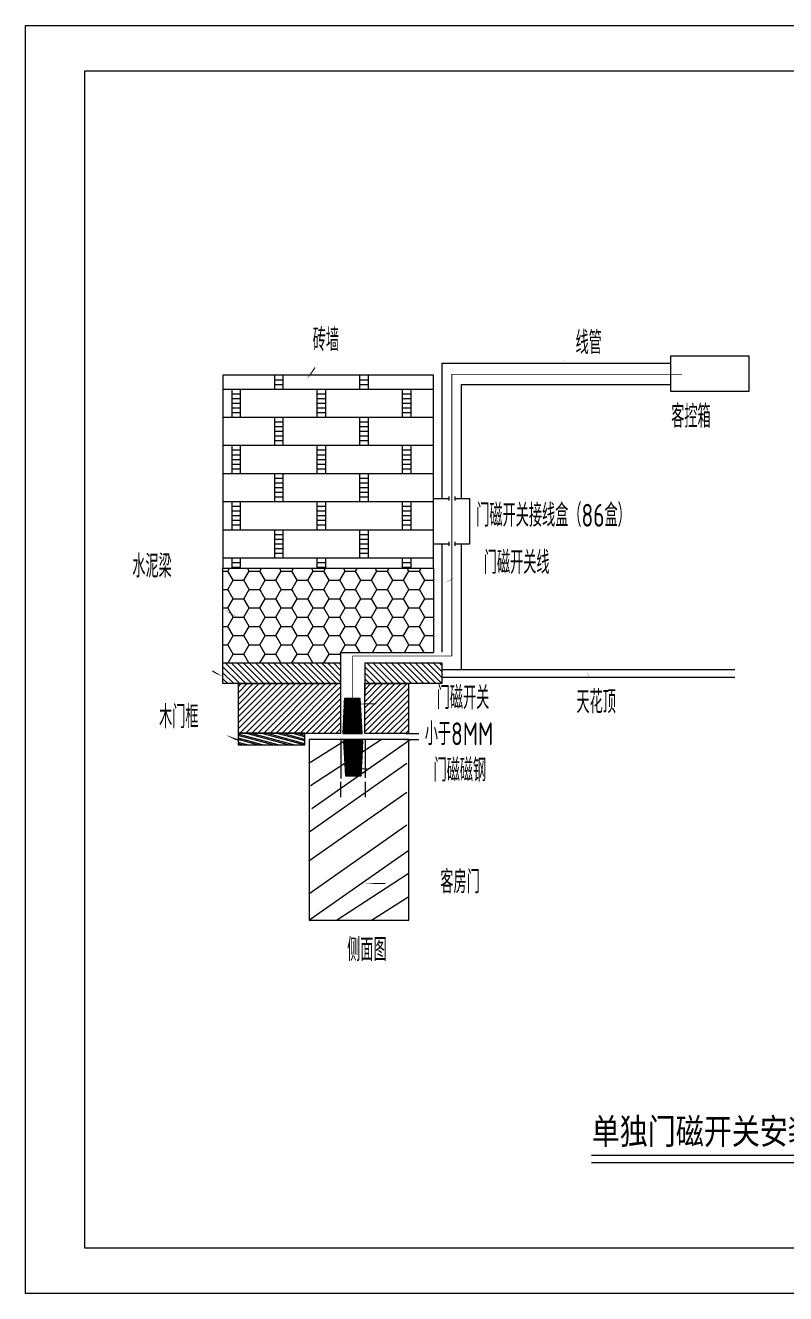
# Model space of a CAD drawing. Header units: millimetres. Extents: x 130143 to 328923, y 19139 to 134795.
# Drawn here: x 252174 to 267518, y 79693 to 105293 of the extents above; entities that cross this region are included whole.
import ezdxf

# ---------------------------------------------------------------- set-up
doc = ezdxf.new("R2010")
doc.units = ezdxf.units.MM
doc.header["$LTSCALE"] = 10
doc.layers.add('邦威智能化', color=7, linetype='Continuous', lineweight=18)
doc.styles.add('_HZTXT', font='gbenor.shx', dxfattribs={"bigfont": 'gbcbig.shx'})
doc.styles.add('图纸名称', font='simhei.ttf', dxfattribs={"width": 0.8})

# ---------------------------------------------------------------- blocks, each defined once
blk = doc.blocks.new('*X476')
for p, q in [((97761.8, -25004.7), (97761.8, -24922.7)), ((97761.8, -24950), (97811.6, -24950)), ((97811.6, -25004.7), (97811.6, -24922.7)), ((98259.5, -25004.7), (98259.5, -24922.7)), ((98259.5, -24950), (98309.3, -24950)), ((98309.3, -25004.7), (98309.3, -24922.7)), ((97459.1, -25004.7), (98689.7, -25004.7)), ((97513, -25168.9), (97513, -25004.7)), ((97513, -25032.1), (97562.8, -25032.1)), ((97562.8, -25168.9), (97562.8, -25004.7)), ((97761.8, -24977.3), (97811.6, -24977.3)), ((98010.7, -25168.9), (98010.7, -25004.7)), ((98010.7, -25032.1), (98060.4, -25032.1)), ((98060.4, -25168.9), (98060.4, -25004.7)), ((98259.5, -24977.3), (98309.3, -24977.3)), ((98508.3, -25168.9), (98508.3, -25004.7)), ((98508.3, -25032.1), (98558.1, -25032.1)), ((98558.1, -25168.9), (98558.1, -25004.7)), ((97513, -25059.5), (97562.8, -25059.5)), ((97513, -25086.8), (97562.8, -25086.8)), ((98010.7, -25059.5), (98060.4, -25059.5)), ((98010.7, -25086.8), (98060.4, -25086.8)), ((98508.3, -25059.5), (98558.1, -25059.5)), ((98508.3, -25086.8), (98558.1, -25086.8)), ((97459.1, -25168.9), (98689.7, -25168.9)), ((97513, -25114.2), (97562.8, -25114.2)), ((97513, -25141.6), (97562.8, -25141.6)), ((97761.8, -25333.2), (97761.8, -25168.9)), ((97811.6, -25333.2), (97811.6, -25168.9)), ((98010.7, -25114.2), (98060.4, -25114.2)), ((98010.7, -25141.6), (98060.4, -25141.6)), ((98259.5, -25333.2), (98259.5, -25168.9)), ((98309.3, -25333.2), (98309.3, -25168.9)), ((98508.3, -25114.2), (98558.1, -25114.2)), ((98508.3, -25141.6), (98558.1, -25141.6)), ((97761.8, -25196.3), (97811.6, -25196.3)), ((97761.8, -25223.7), (97811.6, -25223.7)), ((97761.8, -25251.1), (97811.6, -25251.1)), ((98259.5, -25196.3), (98309.3, -25196.3)), ((98259.5, -25223.7), (98309.3, -25223.7)), ((98259.5, -25251.1), (98309.3, -25251.1)), ((97459.1, -25333.2), (98689.7, -25333.2)), ((97513, -25497.4), (97513, -25333.2)), ((97562.8, -25497.4), (97562.8, -25333.2)), ((97761.8, -25278.4), (97811.6, -25278.4)), ((97761.8, -25305.8), (97811.6, -25305.8)), ((98010.7, -25497.4), (98010.7, -25333.2)), ((98060.4, -25497.4), (98060.4, -25333.2)), ((98259.5, -25278.4), (98309.3, -25278.4)), ((98259.5, -25305.8), (98309.3, -25305.8)), ((98508.3, -25497.4), (98508.3, -25333.2)), ((98558.1, -25497.4), (98558.1, -25333.2)), ((97513, -25360.5), (97562.8, -25360.5)), ((97513, -25387.9), (97562.8, -25387.9)), ((98010.7, -25360.5), (98060.4, -25360.5)), ((98010.7, -25387.9), (98060.4, -25387.9)), ((98508.3, -25360.5), (98558.1, -25360.5)), ((98508.3, -25387.9), (98558.1, -25387.9)), ((97513, -25415.3), (97562.8, -25415.3)), ((97513, -25442.7), (97562.8, -25442.7)), ((97513, -25470), (97562.8, -25470)), ((98010.7, -25415.3), (98060.4, -25415.3)), ((98010.7, -25442.7), (98060.4, -25442.7)), ((98010.7, -25470), (98060.4, -25470)), ((98508.3, -25415.3), (98558.1, -25415.3)), ((98508.3, -25442.7), (98558.1, -25442.7)), ((98508.3, -25470), (98558.1, -25470)), ((97459.1, -25497.4), (98689.7, -25497.4)), ((97761.8, -25661.6), (97761.8, -25497.4)), ((97761.8, -25524.8), (97811.6, -25524.8)), ((97761.8, -25552.1), (97811.6, -25552.1)), ((97811.6, -25661.6), (97811.6, -25497.4)), ((98259.5, -25661.6), (98259.5, -25497.4)), ((98259.5, -25524.8), (98309.3, -25524.8)), ((98259.5, -25552.1), (98309.3, -25552.1)), ((98309.3, -25661.6), (98309.3, -25497.4)), ((97761.8, -25579.5), (97811.6, -25579.5)), ((97761.8, -25606.9), (97811.6, -25606.9)), ((98259.5, -25579.5), (98309.3, -25579.5)), ((98259.5, -25606.9), (98309.3, -25606.9)), ((97459.1, -25661.6), (98689.7, -25661.6)), ((97513, -25825.9), (97513, -25661.6)), ((97513, -25689), (97562.8, -25689)), ((97562.8, -25825.9), (97562.8, -25661.6)), ((97761.8, -25634.3), (97811.6, -25634.3)), ((98010.7, -25825.9), (98010.7, -25661.6)), ((98010.7, -25689), (98060.4, -25689)), ((98060.4, -25825.9), (98060.4, -25661.6)), ((98259.5, -25634.3), (98309.3, -25634.3)), ((98508.3, -25825.9), (98508.3, -25661.6)), ((98508.3, -25689), (98558.1, -25689)), ((98558.1, -25825.9), (98558.1, -25661.6)), ((97513, -25716.4), (97562.8, -25716.4)), ((97513, -25743.7), (97562.8, -25743.7)), ((97513, -25771.1), (97562.8, -25771.1)), ((98010.7, -25716.4), (98060.4, -25716.4)), ((98010.7, -25743.7), (98060.4, -25743.7)), ((98010.7, -25771.1), (98060.4, -25771.1)), ((98508.3, -25716.4), (98558.1, -25716.4)), ((98508.3, -25743.7), (98558.1, -25743.7)), ((98508.3, -25771.1), (98558.1, -25771.1)), ((97459.1, -25825.9), (98689.7, -25825.9)), ((97513, -25798.5), (97562.8, -25798.5)), ((97761.8, -25990.1), (97761.8, -25825.9)), ((97811.6, -25990.1), (97811.6, -25825.9)), ((98010.7, -25798.5), (98060.4, -25798.5)), ((98259.5, -25990.1), (98259.5, -25825.9)), ((98309.3, -25990.1), (98309.3, -25825.9)), ((98508.3, -25798.5), (98558.1, -25798.5)), ((97761.8, -25853.2), (97811.6, -25853.2)), ((97761.8, -25880.6), (97811.6, -25880.6)), ((97761.8, -25908), (97811.6, -25908)), ((98259.5, -25853.2), (98309.3, -25853.2)), ((98259.5, -25880.6), (98309.3, -25880.6)), ((98259.5, -25908), (98309.3, -25908)), ((97459.1, -25990.1), (98689.7, -25990.1)), ((97513, -26050.5), (97513, -25990.1)), ((97562.8, -26050.5), (97562.8, -25990.1)), ((97761.8, -25935.3), (97811.6, -25935.3)), ((97761.8, -25962.7), (97811.6, -25962.7)), ((98010.7, -26050.5), (98010.7, -25990.1)), ((98060.4, -26050.5), (98060.4, -25990.1)), ((98259.5, -25935.3), (98309.3, -25935.3)), ((98259.5, -25962.7), (98309.3, -25962.7)), ((98508.3, -26050.5), (98508.3, -25990.1)), ((98558.1, -26050.5), (98558.1, -25990.1)), ((97513, -26017.5), (97562.8, -26017.5)), ((97513, -26044.8), (97562.8, -26044.8)), ((98010.7, -26017.5), (98060.4, -26017.5)), ((98010.7, -26044.8), (98060.4, -26044.8)), ((98508.3, -26017.5), (98558.1, -26017.5)), ((98508.3, -26044.8), (98558.1, -26044.8))]:
    blk.add_line(p, q)
blk = doc.blocks.new('*X477')
for p, q in [((98159.8, -27006.9), (98212, -26811.9)), ((98161.2, -26977.6), (98205.6, -26812)), ((98162.6, -26948.4), (98199.1, -26812)), ((98163.8, -27016), (98218.5, -26811.8)), ((98164, -26919.2), (98192.7, -26812.1)), ((98165.4, -26890), (98186.2, -26812.1)), ((98166.7, -26860.7), (98179.8, -26812.2)), ((98168.1, -26831.5), (98173.3, -26812.2)), ((98170.2, -27016), (98224.9, -26811.8)), ((98176.7, -27016), (98231.4, -26811.7)), ((98183.1, -27016), (98237.8, -26811.7)), ((98189.5, -27016), (98244.3, -26811.6)), ((98196, -27016), (98250.8, -26811.6)), ((98202.4, -27016), (98257.2, -26811.5)), ((98208.9, -27016), (98261.3, -26820.3)), ((98215.3, -27016), (98262.4, -26840.1)), ((98221.7, -27016), (98263.6, -26859.9)), ((98228.2, -27016), (98264.7, -26879.7)), ((98234.6, -27016), (98265.8, -26899.5)), ((98241.1, -27016), (98267, -26919.3)), ((98247.5, -27016), (98268.1, -26939.1)), ((98253.9, -27016), (98269.2, -26958.9)), ((98260.4, -27016), (98270.4, -26978.7)), ((98266.8, -27016), (98271.5, -26998.5))]:
    blk.add_line(p, q)
blk = doc.blocks.new('*X478')
for p, q in [((97781.1, -27082.3), (97548.6, -27020)), ((97751.1, -27082.3), (97548.6, -27028.1)), ((97841.2, -27082.3), (97590.8, -27015.3)), ((97871.2, -27082.3), (97620.9, -27015.3)), ((97931.3, -27082.3), (97680.9, -27015.3)), ((97937.1, -27075.9), (97711, -27015.3)), ((97937.1, -27059.7), (97771.1, -27015.3)), ((97937.1, -27051.7), (97801.1, -27015.3)), ((97937.1, -27035.6), (97861.2, -27015.3)), ((97937.1, -27027.5), (97891.3, -27015.3)), ((97691, -27082.3), (97548.6, -27044.2)), ((97660.9, -27082.3), (97548.6, -27052.3)), ((97600.8, -27082.3), (97548.6, -27068.4)), ((97570.8, -27082.3), (97548.6, -27076.4))]:
    blk.add_line(p, q)
blk = doc.blocks.new('*X479')
for p, q in [((97558.3, -26725.1), (97459.3, -26626.2)), ((97523.1, -26725.1), (97459.3, -26661.3)), ((97593.5, -26725.1), (97472.8, -26604.4)), ((97628.7, -26725.1), (97508, -26604.4)), ((97663.9, -26725.1), (97543.1, -26604.4)), ((97699.1, -26725.1), (97578.3, -26604.4)), ((97734.2, -26725.1), (97613.5, -26604.4)), ((97769.4, -26725.1), (97648.7, -26604.4)), ((97804.6, -26725.1), (97683.9, -26604.4)), ((97839.8, -26725.1), (97719.1, -26604.4)), ((97875, -26725.1), (97754.3, -26604.4)), ((97910.2, -26725.1), (97789.5, -26604.4)), ((97945.4, -26725.1), (97824.7, -26604.4)), ((97980.6, -26725.1), (97859.9, -26604.4)), ((98015.8, -26725.1), (97895, -26604.4)), ((98051, -26725.1), (97930.2, -26604.4)), ((98086.1, -26725.1), (97965.4, -26604.4)), ((98121.3, -26725.1), (98000.6, -26604.4)), ((97487.9, -26725.1), (97459.3, -26696.5))]:
    blk.add_line(p, q)
blk = doc.blocks.new('*X483')
for p, q in [((98169.3, -27058.9), (98164.6, -27076.4)), ((98175.7, -27058.9), (98165.7, -27096.2)), ((98182.2, -27058.9), (98166.9, -27116)), ((98188.6, -27058.9), (98168, -27135.8)), ((98195.1, -27058.9), (98169.1, -27155.6)), ((98201.5, -27058.9), (98170.3, -27175.4)), ((98207.9, -27058.9), (98171.4, -27195.3)), ((98214.4, -27058.9), (98172.5, -27215.1)), ((98220.8, -27058.9), (98173.7, -27234.9)), ((98227.3, -27058.9), (98174.8, -27254.7)), ((98233.7, -27058.9), (98178.9, -27263.4)), ((98240.1, -27058.9), (98185.3, -27263.4)), ((98246.6, -27058.9), (98191.8, -27263.3)), ((98253, -27058.9), (98198.3, -27263.3)), ((98259.5, -27058.9), (98204.7, -27263.2)), ((98265.9, -27058.9), (98211.2, -27263.1)), ((98272.3, -27058.9), (98217.6, -27263.1)), ((98276.3, -27068.1), (98224.1, -27263)), ((98274.9, -27097.3), (98230.5, -27263)), ((98273.5, -27126.5), (98237, -27262.9)), ((98272.1, -27155.7), (98243.4, -27262.9)), ((98270.8, -27185), (98249.9, -27262.8)), ((98269.4, -27214.2), (98256.4, -27262.8)), ((98268, -27243.4), (98262.8, -27262.7))]:
    blk.add_line(p, q)
blk = doc.blocks.new('图框')
for points in [[(-2302, 1740), (42698, 1740), (42698, -30260), (-2302, -30260)], [(-802, 590), (41198, 590), (41198, -29110), (-802, -29110)]]:
    blk.add_lwpolyline(points, close=True)

msp = doc.modelspace()

# ---------------------------------------------------------------- linework, layer by layer
at = {"layer": '邦威智能化'}
for p, q in [((260584.56083, 95742.05877, 0), (260584.56083, 98476.04603, 0)), ((260584.56083, 98476.04603, 0), (265199.17651, 98476.04603, 0)), ((260979.23431, 95742.05877, 0), (260979.23431, 98040.77504, 0)), ((260979.23431, 98040.77504, 0), (265199.17651, 98040.77504, 0)), ((260720.95649, 95781.0098, 0), (260720.95649, 95700.29309, 0)), ((260840.65382, 95781.0098, 0), (260840.65382, 95700.29309, 0)), ((260585.54398, 92638.01668, 0), (260585.54398, 94824.41979, 0)), ((260720.95649, 94868.66562, 0), (260720.95649, 94787.94891, 0)), ((260840.65382, 94868.66562, 0), (260840.65382, 94787.94891, 0)), ((260974.37945, 92292.60038, 0), (260974.37945, 94824.41979, 0)), ((256160.49332, 94337.09771, 0), (260412.47966, 94337.09771, 0)), ((256160.49332, 92422.71646, 0), (256160.49332, 94337.09771, 0)), ((256160.49332, 94278.6751, 0), (256260.65175, 94278.6751, 0)), ((256368.14715, 94092.48757, 0), (256260.65173, 94278.67511, 0)), ((256260.65175, 94278.67513, 0), (256294.38204, 94337.09771, 0)), ((256583.13802, 94092.48759, 0), (256690.63344, 94278.67513, 0)), ((256690.63342, 94278.67511, 0), (256656.90312, 94337.09771, 0)), ((256690.63345, 94278.6751, 0), (256905.6243, 94278.6751, 0)), ((257013.11969, 94092.48757, 0), (256905.62427, 94278.67511, 0)), ((256905.62429, 94278.67513, 0), (256939.35458, 94337.09771, 0)), ((257228.11056, 94092.48759, 0), (257335.60598, 94278.67513, 0)), ((257335.60596, 94278.67511, 0), (257301.87566, 94337.09771, 0)), ((257335.60599, 94278.6751, 0), (257550.59684, 94278.6751, 0)), ((257658.09224, 94092.48757, 0), (257550.59681, 94278.67511, 0)), ((257550.59683, 94278.67513, 0), (257584.32712, 94337.09771, 0)), ((257873.0831, 94092.48759, 0), (257980.57852, 94278.67513, 0)), ((257980.57851, 94278.6751, 0), (257946.8482, 94337.09771, 0)), ((257980.57854, 94278.6751, 0), (258195.56938, 94278.6751, 0)), ((258303.06478, 94092.48757, 0), (258195.56935, 94278.6751, 0)), ((258195.56937, 94278.67513, 0), (258229.29967, 94337.09771, 0)), ((258518.05564, 94092.48759, 0), (258625.55107, 94278.67513, 0)), ((258625.55105, 94278.6751, 0), (258591.82074, 94337.09771, 0)), ((258625.55108, 94278.6751, 0), (258840.54193, 94278.6751, 0)), ((258948.03732, 94092.48757, 0), (258840.5419, 94278.6751, 0)), ((258840.54191, 94278.67513, 0), (258874.27221, 94337.09771, 0)), ((259163.02818, 94092.4876, 0), (259270.52361, 94278.67513, 0)), ((259270.52359, 94278.6751, 0), (259236.79328, 94337.09771, 0)), ((259270.52362, 94278.6751, 0), (259485.51447, 94278.6751, 0)), ((259593.00986, 94092.48757, 0), (259485.51444, 94278.6751, 0)), ((259485.51446, 94278.67513, 0), (259519.24475, 94337.09771, 0)), ((259808.00073, 94092.4876, 0), (259915.49615, 94278.67513, 0)), ((259915.49613, 94278.6751, 0), (259881.76582, 94337.09771, 0)), ((259915.49617, 94278.6751, 0), (260130.48702, 94278.6751, 0)), ((260237.9824, 94092.48756, 0), (260130.48698, 94278.6751, 0)), ((260130.487, 94278.67513, 0), (260164.21729, 94337.09771, 0)), ((260412.47966, 94337.09771, 0), (260412.47966, 92631.96855, 0)), ((256260.65175, 93906.30005, 0), (256368.14717, 94092.48759, 0)), ((256368.14718, 94092.48757, 0), (256583.13802, 94092.48757, 0)), ((256690.63342, 93906.30004, 0), (256583.138, 94092.48757, 0)), ((256905.62429, 93906.30006, 0), (257013.11971, 94092.48759, 0)), ((257013.11972, 94092.48757, 0), (257228.11057, 94092.48757, 0)), ((257335.60596, 93906.30003, 0), (257228.11054, 94092.48757, 0)), ((257550.59683, 93906.30006, 0), (257658.09225, 94092.48759, 0)), ((257658.09226, 94092.48757, 0), (257873.08311, 94092.48757, 0)), ((257980.57851, 93906.30003, 0), (257873.08308, 94092.48757, 0)), ((258195.56937, 93906.30006, 0), (258303.0648, 94092.48759, 0)), ((258303.06481, 94092.48757, 0), (258518.05566, 94092.48757, 0)), ((258625.55105, 93906.30003, 0), (258518.05562, 94092.48757, 0)), ((258840.54191, 93906.30006, 0), (258948.03734, 94092.4876, 0)), ((258948.03735, 94092.48757, 0), (259163.0282, 94092.48757, 0)), ((259270.52359, 93906.30003, 0), (259163.02817, 94092.48757, 0)), ((259485.51446, 93906.30006, 0), (259593.00988, 94092.4876, 0)), ((259593.0099, 94092.48757, 0), (259808.00074, 94092.48757, 0)), ((259915.49613, 93906.30003, 0), (259808.00071, 94092.48757, 0)), ((260130.487, 93906.30006, 0), (260237.98242, 94092.4876, 0)), ((260237.98244, 94092.48757, 0), (260412.47966, 94092.48757, 0)), ((256160.49332, 93906.30003, 0), (256260.65175, 93906.30003, 0)), ((256368.14715, 93720.1125, 0), (256260.65173, 93906.30004, 0)), ((256260.65174, 93533.92498, 0), (256368.14717, 93720.11252, 0)), ((256368.14718, 93720.1125, 0), (256583.13802, 93720.1125, 0)), ((256690.63342, 93533.92496, 0), (256583.138, 93720.1125, 0)), ((256583.13802, 93720.11252, 0), (256690.63344, 93906.30006, 0)), ((256690.63345, 93906.30003, 0), (256905.6243, 93906.30003, 0)), ((257013.11969, 93720.1125, 0), (256905.62427, 93906.30004, 0)), ((256905.62429, 93533.92498, 0), (257013.11971, 93720.11252, 0)), ((257013.11972, 93720.1125, 0), (257228.11057, 93720.1125, 0)), ((257335.60597, 93533.92496, 0), (257228.11054, 93720.1125, 0)), ((257228.11056, 93720.11252, 0), (257335.60598, 93906.30006, 0)), ((257335.60599, 93906.30003, 0), (257550.59684, 93906.30003, 0)), ((257658.09224, 93720.1125, 0), (257550.59681, 93906.30003, 0)), ((257550.59683, 93533.92499, 0), (257658.09225, 93720.11252, 0)), ((257658.09226, 93720.1125, 0), (257873.08311, 93720.1125, 0)), ((257980.57851, 93533.92496, 0), (257873.08308, 93720.1125, 0)), ((257873.0831, 93720.11252, 0), (257980.57852, 93906.30006, 0)), ((257980.57854, 93906.30003, 0), (258195.56938, 93906.30003, 0)), ((258303.06478, 93720.1125, 0), (258195.56935, 93906.30003, 0)), ((258195.56937, 93533.92499, 0), (258303.06479, 93720.11252, 0)), ((258303.06481, 93720.1125, 0), (258518.05566, 93720.1125, 0)), ((258625.55105, 93533.92496, 0), (258518.05563, 93720.1125, 0)), ((258518.05564, 93720.11252, 0), (258625.55107, 93906.30006, 0)), ((258625.55108, 93906.30003, 0), (258840.54193, 93906.30003, 0)), ((258948.03732, 93720.1125, 0), (258840.5419, 93906.30003, 0)), ((258840.54191, 93533.92499, 0), (258948.03734, 93720.11252, 0)), ((258948.03735, 93720.1125, 0), (259163.0282, 93720.1125, 0)), ((259270.52359, 93533.92496, 0), (259163.02817, 93720.1125, 0)), ((259163.02818, 93720.11252, 0), (259270.52361, 93906.30006, 0)), ((259270.52362, 93906.30003, 0), (259485.51447, 93906.30003, 0)), ((259593.00986, 93720.11249, 0), (259485.51444, 93906.30003, 0)), ((259485.51445, 93533.92499, 0), (259593.00988, 93720.11252, 0)), ((259593.0099, 93720.1125, 0), (259808.00074, 93720.1125, 0)), ((259915.49613, 93533.92496, 0), (259808.00071, 93720.11249, 0)), ((259808.00073, 93720.11253, 0), (259915.49615, 93906.30006, 0)), ((259915.49617, 93906.30003, 0), (260130.48702, 93906.30003, 0)), ((260237.9824, 93720.11249, 0), (260130.48698, 93906.30003, 0)), ((260130.487, 93533.92499, 0), (260237.98242, 93720.11253, 0)), ((260237.98244, 93720.1125, 0), (260412.47966, 93720.1125, 0)), ((256160.49332, 93533.92496, 0), (256260.65175, 93533.92496, 0)), ((256368.14715, 93347.73743, 0), (256260.65173, 93533.92497, 0)), ((256583.13802, 93347.73745, 0), (256690.63344, 93533.92498, 0)), ((256690.63345, 93533.92496, 0), (256905.6243, 93533.92496, 0)), ((257013.1197, 93347.73743, 0), (256905.62427, 93533.92496, 0)), ((257228.11056, 93347.73745, 0), (257335.60598, 93533.92498, 0)), ((257335.60599, 93533.92496, 0), (257550.59684, 93533.92496, 0)), ((257658.09224, 93347.73743, 0), (257550.59681, 93533.92496, 0)), ((257873.0831, 93347.73745, 0), (257980.57852, 93533.92499, 0)), ((257980.57854, 93533.92496, 0), (258195.56938, 93533.92496, 0)), ((258303.06478, 93347.73743, 0), (258195.56936, 93533.92496, 0)), ((258518.05564, 93347.73745, 0), (258625.55106, 93533.92499, 0)), ((258625.55108, 93533.92496, 0), (258840.54193, 93533.92496, 0)), ((258948.03732, 93347.73742, 0), (258840.5419, 93533.92496, 0)), ((259163.02818, 93347.73745, 0), (259270.52361, 93533.92499, 0)), ((259270.52362, 93533.92496, 0), (259485.51447, 93533.92496, 0)), ((259593.00986, 93347.73742, 0), (259485.51444, 93533.92496, 0)), ((259808.00072, 93347.73745, 0), (259915.49615, 93533.92499, 0)), ((259915.49617, 93533.92496, 0), (260130.48702, 93533.92496, 0)), ((260237.9824, 93347.73742, 0), (260130.48698, 93533.92496, 0)), ((256260.65174, 93161.54991, 0), (256368.14717, 93347.73745, 0)), ((256368.14718, 93347.73743, 0), (256583.13802, 93347.73743, 0)), ((256690.63342, 93161.54989, 0), (256583.138, 93347.73743, 0)), ((256905.62429, 93161.54991, 0), (257013.11971, 93347.73745, 0)), ((257013.11972, 93347.73743, 0), (257228.11057, 93347.73743, 0)), ((257335.60597, 93161.54989, 0), (257228.11054, 93347.73743, 0)), ((257550.59683, 93161.54991, 0), (257658.09225, 93347.73745, 0)), ((257658.09226, 93347.73743, 0), (257873.08311, 93347.73743, 0)), ((257980.57851, 93161.54989, 0), (257873.08308, 93347.73743, 0)), ((258195.56937, 93161.54992, 0), (258303.06479, 93347.73745, 0)), ((258303.06481, 93347.73743, 0), (258518.05566, 93347.73743, 0)), ((258625.55105, 93161.54989, 0), (258518.05563, 93347.73743, 0)), ((258840.54191, 93161.54992, 0), (258948.03734, 93347.73745, 0)), ((258948.03735, 93347.73743, 0), (259163.0282, 93347.73743, 0)), ((259270.52359, 93161.54989, 0), (259163.02817, 93347.73742, 0)), ((259485.51445, 93161.54992, 0), (259593.00988, 93347.73745, 0)), ((259593.0099, 93347.73743, 0), (259808.00074, 93347.73743, 0)), ((259915.49613, 93161.54989, 0), (259808.00071, 93347.73742, 0)), ((260130.487, 93161.54992, 0), (260237.98242, 93347.73745, 0)), ((260237.98244, 93347.73743, 0), (260412.47966, 93347.73743, 0)), ((256160.49332, 93161.54989, 0), (256260.65175, 93161.54989, 0)), ((256368.14715, 92975.36236, 0), (256260.65173, 93161.54989, 0)), ((256260.65174, 92789.17484, 0), (256368.14717, 92975.36238, 0)), ((256368.14718, 92975.36236, 0), (256583.13802, 92975.36236, 0)), ((256690.63343, 92789.17482, 0), (256583.138, 92975.36236, 0)), ((256583.13801, 92975.36238, 0), (256690.63344, 93161.54991, 0)), ((256690.63345, 93161.54989, 0), (256905.6243, 93161.54989, 0)), ((257013.1197, 92975.36236, 0), (256905.62427, 93161.54989, 0)), ((256905.62429, 92789.17484, 0), (257013.11971, 92975.36238, 0)), ((257013.11972, 92975.36236, 0), (257228.11057, 92975.36236, 0)), ((257335.60597, 92789.17482, 0), (257228.11054, 92975.36236, 0)), ((257228.11056, 92975.36238, 0), (257335.60598, 93161.54991, 0)), ((257335.60599, 93161.54989, 0), (257550.59684, 93161.54989, 0)), ((257658.09224, 92975.36236, 0), (257550.59681, 93161.54989, 0)), ((257550.59683, 92789.17484, 0), (257658.09225, 92975.36238, 0)), ((257658.09226, 92975.36236, 0), (257873.08311, 92975.36236, 0)), ((257980.57851, 92789.17482, 0), (257873.08308, 92975.36235, 0)), ((257873.0831, 92975.36238, 0), (257980.57852, 93161.54991, 0)), ((257980.57854, 93161.54989, 0), (258195.56938, 93161.54989, 0)), ((258303.06478, 92975.36235, 0), (258195.56936, 93161.54989, 0)), ((258195.56937, 92789.17484, 0), (258303.06479, 92975.36238, 0)), ((258303.06481, 92975.36236, 0), (258518.05566, 92975.36236, 0)), ((258625.55105, 92789.17482, 0), (258518.05563, 92975.36235, 0)), ((258518.05564, 92975.36238, 0), (258625.55106, 93161.54992, 0)), ((258625.55108, 93161.54989, 0), (258840.54193, 93161.54989, 0)), ((258948.03732, 92975.36235, 0), (258840.5419, 93161.54989, 0)), ((258840.54191, 92789.17484, 0), (258948.03734, 92975.36238, 0)), ((258948.03735, 92975.36236, 0), (259163.0282, 92975.36236, 0)), ((259270.52359, 92789.17482, 0), (259163.02817, 92975.36235, 0)), ((259163.02818, 92975.36238, 0), (259270.52361, 93161.54992, 0)), ((259270.52362, 93161.54989, 0), (259485.51447, 93161.54989, 0)), ((259593.00986, 92975.36235, 0), (259485.51444, 93161.54989, 0)), ((259485.51445, 92789.17485, 0), (259593.00988, 92975.36238, 0)), ((259593.0099, 92975.36236, 0), (259808.00074, 92975.36236, 0)), ((259915.49614, 92789.17482, 0), (259808.00071, 92975.36235, 0)), ((259808.00072, 92975.36238, 0), (259915.49615, 93161.54992, 0)), ((259915.49617, 93161.54989, 0), (260130.48702, 93161.54989, 0)), ((260237.98241, 92975.36235, 0), (260130.48698, 93161.54989, 0)), ((260130.48699, 92789.17485, 0), (260237.98242, 92975.36238, 0)), ((260237.98244, 92975.36236, 0), (260412.47966, 92975.36236, 0)), ((256160.49332, 92789.17482, 0), (256260.65175, 92789.17482, 0)), ((256368.14715, 92602.98729, 0), (256260.65173, 92789.17482, 0)), ((256583.13801, 92602.9873, 0), (256690.63344, 92789.17484, 0)), ((256690.63345, 92789.17482, 0), (256905.6243, 92789.17482, 0)), ((257013.1197, 92602.98728, 0), (256905.62427, 92789.17482, 0)), ((257228.11056, 92602.98731, 0), (257335.60598, 92789.17484, 0)), ((257335.60599, 92789.17482, 0), (257550.59684, 92789.17482, 0)), ((257658.09224, 92602.98728, 0), (257550.59681, 92789.17482, 0)), ((257873.0831, 92602.98731, 0), (257980.57852, 92789.17484, 0)), ((257980.57854, 92789.17482, 0), (258195.56938, 92789.17482, 0)), ((258303.06478, 92602.98728, 0), (258195.56936, 92789.17482, 0)), ((258518.05564, 92602.98731, 0), (258625.55106, 92789.17484, 0)), ((258625.55108, 92789.17482, 0), (258840.54193, 92789.17482, 0)), ((258931.30498, 92631.96855, 0), (258840.5419, 92789.17482, 0)), ((259179.76051, 92631.96855, 0), (259270.52361, 92789.17485, 0)), ((259270.52362, 92789.17482, 0), (259485.51447, 92789.17482, 0)), ((259576.27752, 92631.96855, 0), (259485.51444, 92789.17482, 0)), ((259824.73305, 92631.96855, 0), (259915.49615, 92789.17485, 0)), ((259915.49617, 92789.17482, 0), (260130.48702, 92789.17482, 0)), ((260221.25006, 92631.96855, 0), (260130.48698, 92789.17481, 0)), ((256161.16957, 92422.89805, 0), (258533.21593, 92422.89805, 0)), ((256161.16957, 92005.69525, 0), (256161.16957, 92422.89805, 0)), ((256264.17259, 92422.89805, 0), (256368.14717, 92602.9873, 0)), ((256368.14718, 92602.98728, 0), (256583.13802, 92602.98728, 0)), ((256687.11257, 92422.89805, 0), (256583.138, 92602.98729, 0)), ((256909.14513, 92422.89805, 0), (257013.11971, 92602.98731, 0)), ((257013.11972, 92602.98728, 0), (257228.11057, 92602.98728, 0)), ((257332.08511, 92422.89805, 0), (257228.11054, 92602.98728, 0)), ((257554.11767, 92422.89805, 0), (257658.09225, 92602.98731, 0)), ((257658.09226, 92602.98728, 0), (257873.08311, 92602.98728, 0)), ((257977.05765, 92422.89805, 0), (257873.08309, 92602.98728, 0)), ((258536.85731, 92034.59743, 0), (258148.5567, 92422.89805, 0)), ((258199.09021, 92422.89805, 0), (258303.06479, 92602.98731, 0)), ((258536.85731, 92156.21462, 0), (258270.17389, 92422.89805, 0)), ((258303.06481, 92602.98728, 0), (258518.05566, 92602.98728, 0)), ((258536.85731, 92277.83181, 0), (258391.79108, 92422.89805, 0)), ((258536.85731, 92399.449, 0), (258513.40826, 92422.89805, 0)), ((258532.43564, 92631.96855, 0), (260412.47966, 92631.96855, 0)), ((258533.21593, 92631.96855, 0), (258533.21593, 91768.6599, 0)), ((259023.50162, 92422.89805, 0), (260580.71138, 92422.89805, 0)), ((259023.50162, 92422.89805, 0), (259023.50162, 91768.6599, 0)), ((259485.79684, 92005.69525, 0), (259068.59405, 92422.89805, 0)), ((259607.41403, 92005.69525, 0), (259190.21124, 92422.89805, 0)), ((259729.03122, 92005.69525, 0), (259311.82842, 92422.89805, 0)), ((259850.64841, 92005.69525, 0), (259433.44561, 92422.89805, 0)), ((259972.2656, 92005.69525, 0), (259555.0628, 92422.89805, 0)), ((260093.88279, 92005.69525, 0), (259676.67999, 92422.89805, 0)), ((260215.49998, 92005.69525, 0), (259798.29718, 92422.89805, 0)), ((260337.11717, 92005.69525, 0), (259919.91437, 92422.89805, 0)), ((260458.73435, 92005.69525, 0), (260041.53156, 92422.89805, 0)), ((260580.35154, 92005.69525, 0), (260163.14875, 92422.89805, 0)), ((260580.71138, 92126.95261, 0), (260284.76594, 92422.89805, 0)), ((260580.71138, 92248.5698, 0), (260406.38313, 92422.89805, 0)), ((260580.71138, 92370.18699, 0), (260528.00032, 92422.89805, 0)), ((260580.71138, 92422.89805, 0), (260580.71138, 92005.69525, 0)), ((259364.17965, 92005.69525, 0), (259023.50162, 92346.37329, 0)), ((259242.56246, 92005.69525, 0), (259023.50162, 92224.7561, 0)), ((260579.35886, 92292.81915, 0), (266490.61762, 92292.81915, 0)), ((258535.08864, 92005.69525, 0), (256161.16957, 92005.69525, 0)), ((256476.30492, 91221.2041, 0), (257260.79608, 92005.69525, 0)), ((256476.30492, 91099.58691, 0), (257382.41327, 92005.69525, 0)), ((256476.30492, 91342.82129, 0), (257139.17889, 92005.69525, 0)), ((256476.30492, 91464.43847, 0), (257017.5617, 92005.69525, 0)), ((256476.30492, 91586.05566, 0), (256895.94451, 92005.69525, 0)), ((256476.30492, 91950.90723, 0), (256531.09295, 92005.69525, 0)), ((256476.30492, 91707.67285, 0), (256774.32732, 92005.69525, 0)), ((256476.30492, 91829.29004, 0), (256652.71013, 92005.69525, 0)), ((256497.02367, 90998.68846, 0), (257504.03046, 92005.69525, 0)), ((256618.64086, 90998.68846, 0), (257625.64765, 92005.69525, 0)), ((256740.25805, 90998.68846, 0), (257747.26484, 92005.69525, 0)), ((256861.87524, 90998.68846, 0), (257868.88203, 92005.69525, 0)), ((256983.49243, 90998.68846, 0), (257990.49922, 92005.69525, 0)), ((257105.10962, 90998.68846, 0), (258112.11641, 92005.69525, 0)), ((257226.7268, 90998.68846, 0), (258233.73359, 92005.69525, 0)), ((257348.34399, 90998.68846, 0), (258355.35078, 92005.69525, 0)), ((257469.96118, 90998.68846, 0), (258476.96797, 92005.69525, 0)), ((257591.57837, 90998.68846, 0), (258535.08864, 91942.19873, 0)), ((259120.94527, 92005.69525, 0), (259023.50162, 92103.13891, 0)), ((260580.71138, 92005.69525, 0), (259025.8425, 92005.69525, 0)), ((259025.8425, 91153.01917, 0), (259878.51859, 92005.69525, 0)), ((259025.8425, 91639.48792, 0), (259392.04983, 92005.69525, 0)), ((259025.8425, 91761.10511, 0), (259270.43264, 92005.69525, 0)), ((259025.8425, 91882.7223, 0), (259148.81546, 92005.69525, 0)), ((259025.8425, 91396.25354, 0), (259635.28421, 92005.69525, 0)), ((259025.8425, 91517.87073, 0), (259513.66702, 92005.69525, 0)), ((259025.8425, 91274.63636, 0), (259756.9014, 92005.69525, 0)), ((259025.8425, 92004.33949, 0), (259027.19827, 92005.69525, 0)), ((259025.8425, 91031.40198, 0), (259904.09112, 91909.65059, 0)), ((260579.35886, 92135.13859, 0), (266490.61762, 92135.13859, 0)), ((257713.19556, 90998.68846, 0), (258535.08864, 91820.58154, 0)), ((257834.81275, 90998.68846, 0), (258535.08864, 91698.96435, 0)), ((259114.74618, 90998.68846, 0), (259904.09112, 91788.0334, 0)), ((259236.36337, 90998.68846, 0), (259904.09112, 91666.41622, 0)), ((257956.42994, 90998.68846, 0), (258535.08864, 91577.34717, 0)), ((258078.04713, 90998.68846, 0), (258535.08864, 91455.72998, 0)), ((259357.98056, 90998.68846, 0), (259904.09112, 91544.79903, 0)), ((259479.59775, 90998.68846, 0), (259904.09112, 91423.18184, 0)), ((258199.66432, 90998.68846, 0), (258535.08864, 91334.11279, 0)), ((258321.28151, 90998.68846, 0), (258535.08864, 91212.4956, 0)), ((259601.21494, 90998.68846, 0), (259904.09112, 91301.56465, 0)), ((259722.83213, 90998.68846, 0), (259904.09112, 91179.94746, 0)), ((258442.8987, 90998.68846, 0), (258535.08864, 91090.87841, 0)), ((259844.44932, 90998.68846, 0), (259904.09112, 91058.33027, 0))]:
    msp.add_line(p, q, dxfattribs=at)
at = {"layer": '邦威智能化', "color": 1, "linetype": 'Continuous'}
for p, q in [((259845.24551, 90999.01944, 0), (260113.9674, 90999.01944, 0)), ((259845.24551, 90876.53259, 0), (260117.32656, 90876.53259, 0)), ((258537.78604, 90023.71176, 0), (258537.78604, 89712.1843, 0)), ((259029.14763, 90023.71176, 0), (259029.14763, 89712.1843, 0))]:
    msp.add_line(p, q, dxfattribs=at)
at = {"layer": '邦威智能化', "color": 0, "linetype": 'Continuous'}
for p, q in [((257898.30683, 90400.23708, 0), (258654.18969, 90876.09014, 0)), ((257927.28085, 89951.56936, 0), (259356.74638, 90878.22232, 0)), ((257956.25488, 89488.42836, 0), (259933.9746, 90874.60906, 0)), ((257898.30683, 89010.81439, 0), (259876.02656, 90396.99509, 0)), ((257898.30683, 88431.88806, 0), (259876.02656, 89818.06876, 0)), ((257898.30683, 87766.12297, 0), (259876.02656, 89152.30367, 0)), ((257914.98837, 87241.90884, 0), (259892.7081, 88628.08954, 0)), ((258453.42541, 87231.56429, 0), (259903.06259, 88172.92587, 0)), ((259157.53476, 87231.56429, 0), (259913.41761, 87707.41735, 0))]:
    msp.add_line(p, q, dxfattribs=at)
at = {"layer": '邦威智能化', "linetype": 'Continuous'}
for p, q in [((258542.39553, 90863.37667, 0), (258542.39553, 90090.13907, 0)), ((259030.50049, 90862.29741, 0), (259030.50049, 90101.35828, 0))]:
    msp.add_line(p, q, dxfattribs=at)
at = {"layer": '邦威智能化', "color": 0}
for p, q in [((263600.21745, 82489.09763, 0), (270109.32592, 82489.09763, 0)), ((263600.21745, 82340.24129, 0), (270099.18653, 82340.24129, 0))]:
    msp.add_line(p, q, dxfattribs=at)
at = {"layer": '邦威智能化', "color": 1, "elevation": 0}
for points in [[(263223.36422, 98794.8271, 0, 0, 0), (263100.72201, 98616.83124, 42.99817, 0, 0), (263045.294, 98529.85807, 0, 0, 0)], [(258193.66046, 98641.40161, 0, 0, 0), (258028.59306, 98382.58026, 42.99817, 0, 0), (257848.02717, 98150.02218, 0, 0, 0)], [(261354.91462, 94393.23084, 0, 0, 0), (261057.80233, 94248.59695, 42.99817, 0, 0), (260772.68213, 94101.42599, 0, 0, 0)], [(255331.82886, 94004.27206, 0, 0, 0), (255969.70839, 93625.50524, 42.99817, 0, 0), (256283.33287, 93450.28123, 0, 0, 0)], [(255711.40599, 92398.39702, 0, 0, 0), (255941.62769, 92254.509, 42.99817, 0, 0), (256156.01414, 92152.37597, 0, 0, 0)], [(263752.35256, 91772.20091, 0, 0, 0), (263646.38161, 91969.12988, 42.99817, 0, 0), (263535.51688, 92162.44789, 0, 0, 0)], [(256087.57425, 91388.41362, 0, 0, 0), (256340.0489, 91484.06727, 42.99817, 0, 0), (256596.96875, 91576.31751, 0, 0, 0)], [(260138.13745, 91589.56066, 0, 0, 0), (259257.03701, 91589.30765, 42.99817, 0, 0), (258835.38163, 91599.73321, 0, 0, 0)], [(260075.49952, 91362.96154, 0, 0, 0), (260074.88096, 91142.66568, 42.99817, 0, 0), (260074.88814, 91039.5318, 0, 0, 0)], [(256032.71639, 91067.41111, 0, 0, 0), (256355.992, 90898.5961, 42.99817, 0, 0), (256557.78461, 90848.18991, 0, 0, 0)], [(260066.47324, 90492.64711, 0, 0, 0), (260067.09195, 90712.94297, 42.99817, 0, 0), (260067.08484, 90816.07685, 0, 0, 0)], [(260212.20486, 90276.38133, 0, 0, 0), (259074.46306, 90276.12831, 42.99817, 0, 0), (258652.80768, 90286.55388, 0, 0, 0)], [(258191.32105, 89842.37567, 0, 0, 0), (258411.61692, 89841.75697, 42.99817, 0, 0), (258514.75079, 89841.76408, 0, 0, 0)], [(259401.92439, 89833.3494, 0, 0, 0), (259181.62852, 89833.96796, 42.99817, 0, 0), (259078.49465, 89833.96078, 0, 0, 0)], [(260577.63546, 87963.19542, 0, 0, 0), (259439.89366, 87962.94241, 42.99817, 0, 0), (259018.23828, 87973.36797, 0, 0, 0)]]:
    msp.add_lwpolyline(points, format="xyseb", dxfattribs=at)
at = {"layer": '邦威智能化', "elevation": 0}
for points in [[(265199.17651, 98625.64585), (266778.23455, 98625.64585), (266778.23455, 97904.76421), (265199.17651, 97904.76421)], [(256160.49332, 94337.09771), (260413.25996, 94337.09771), (260413.25996, 98235.04597), (256160.49332, 98235.04597)], [(256476.30492, 92005.69525), (258535.08864, 92005.69525), (258535.08864, 90998.68846), (256476.30492, 90998.68846)], [(259025.8425, 92005.69525), (259904.09112, 92005.69525), (259904.09112, 90998.68846), (259025.8425, 90998.68846)], [(257812.46083, 91002.99788), (256469.74473, 91002.99788), (256469.74473, 90771.14589), (257812.46083, 90771.14589)]]:
    msp.add_lwpolyline(points, close=True, dxfattribs=at)
at = {"layer": '邦威智能化', "color": 6, "const_width": 17.19927, "elevation": 0}
for points in [[(260780.32687, 92555.31899), (260781.29934, 98248.66521), (265427.59502, 98248.66521)], [(258780.41363, 91696.92031), (258780.6126, 92573.0724)], [(258785.60671, 92564.19934), (260772.53784, 92564.19934)]]:
    msp.add_lwpolyline(points, dxfattribs=at)
at = {"layer": '邦威智能化', "elevation": 0}
for points in [[(260720.66967, 94823.75864), (260409.98272, 94823.75864), (260409.98272, 95744.72208), (260720.95649, 95744.72208)], [(260840.65382, 95744.72208), (261135.29341, 95744.72208), (261135.29341, 94823.75864), (260840.03147, 94823.75864)]]:
    msp.add_lwpolyline(points, dxfattribs=at)
at = {"layer": '邦威智能化', "color": 2, "elevation": 0}
for points in [[(258580.48066, 91000.36754), (258971.542, 91000.36754), (258931.11677, 91707.25649), (258613.9822, 91704.55065)], [(258988.07591, 90850.81659), (258597.01458, 90850.81659), (258637.4398, 90143.92763), (258954.57437, 90146.63348)]]:
    msp.add_lwpolyline(points, close=True, dxfattribs=at)
at = {"layer": '邦威智能化', "linetype": 'Continuous', "elevation": 0}
msp.add_lwpolyline([(259916.58168, 90876.20029), (257901.95432, 90876.20029), (257901.95432, 87230.82636), (259916.58168, 87230.82636)], close=True, dxfattribs=at)

# ---------------------------------------------------------------- block references
at = {"layer": '邦威智能化'}
for name, p, xscale, yscale, zscale in [('图框', (254015.71396, 103901.06772, 0), 0.8000000000029104, 0.7999999999992724, 0.8), ('*X476', (-80658.24385, 184367.7275, 0), 3.456000000005588, 3.455999999998312, 3.456000000000001), ('*X479', (-80658.24385, 184367.7275, 0), 3.456000000005588, 3.455999999998312, 3.456000000000001), ('*X477', (-80658.24385, 184367.7275, 0), 3.456000000005588, 3.455999999998312, 3.456000000000001), ('*X478', (-80658.24385, 184367.7275, 0), 3.456000000005588, 3.455999999998312, 3.456000000000001), ('*X483', (-80658.24385, 184367.7275, 0), 3.456000000005588, 3.455999999998312, 3.456000000000001)]:
    msp.add_blockref(name, p, dxfattribs=dict(at, xscale=xscale, yscale=yscale, zscale=zscale))

# ---------------------------------------------------------------- texts
at = {"layer": '邦威智能化', "color": 3, "style": '_HZTXT', "width": 0.8}
for s, p in [('砖墙', (257974.29583, 98716.30225, 0)), ('线管', (263278.58871, 98658.31454, 0)), ('客控箱', (265208.90722, 97170.72754, 0)), ('门磁开关接线盒（86盒）', (261274.4777, 95173.87675, 0)), ('门磁开关线', (261426.73936, 94221.01401, 0)), ('水泥梁', (254332.30981, 94147.98979, 0)), ('门磁开关', (260476.69076, 91490.77072, 0)), ('天花顶', (263296.63954, 91406.31003, 0)), ('木门框', (254872.84658, 91106.28496, 0)), ('小于8MM', (260235.36543, 90763.34031, 0)), ('门磁磁钢', (260411.85746, 90029.12338, 0)), ('客房门', (260549.39258, 87774.70937, 0)), ('侧面图', (258669.41448, 86406.07531, 0))]:
    msp.add_text(s, height=460.8, dxfattribs=at).set_placement(p)
at = {"layer": '邦威智能化', "style": '图纸名称', "width": 0.8}
msp.add_text('单独门磁开关安装示意图 ', height=518.4, dxfattribs=at).set_placement((263603.63857, 82709.74687, 0))

doc.saveas('drawing.dxf')
